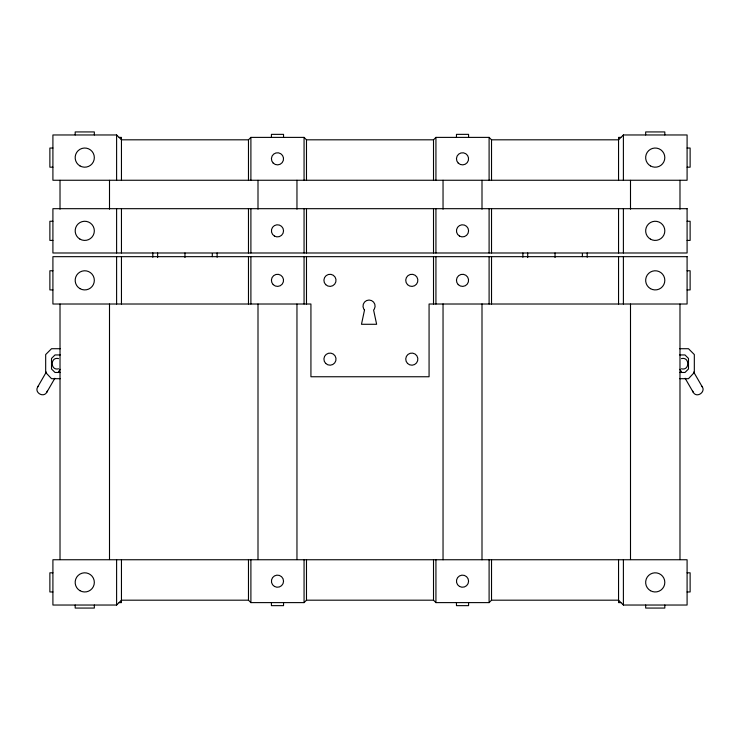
<?xml version="1.0" encoding="UTF-8"?>
<svg xmlns="http://www.w3.org/2000/svg" width="740" height="740" viewBox="0 0 740 740"><rect width="100%" height="100%" fill="white"/><g stroke="black" fill="none" stroke-linecap="round" stroke-linejoin="round"><path stroke-width="1.11" d="M46.324 372.007L37.703 386.928C34.096 392.663 43.669 398.194 46.833 392.2L54.871 378.269M46.833 392.2L47.36 390.933M58.321 372.303L60.042 369.325M37.703 386.928L38.545 385.836M491.526 139.814L618.548 139.814L623.395 134.967L687.09 134.967L687.09 180.255L52.91 180.255L52.91 134.967L116.606 134.967L121.453 139.814L248.474 139.814L250.897 137.39L304.066 137.39L306.489 139.814L433.511 139.814L435.934 137.39L489.103 137.39L491.526 139.814L491.526 180.255M116.606 605.033L121.453 600.186L248.474 600.186L250.897 602.61L304.066 602.61L306.489 600.186L433.511 600.186L435.934 602.61L489.103 602.61L491.526 600.186L618.548 600.186L623.395 605.033L687.09 605.033L687.09 559.745L52.91 559.745L52.91 605.033L116.606 605.033L116.606 559.745M58.562 368.798C50.154 371.055 50.154 356.347 58.562 358.613M681.438 358.613C689.846 356.347 689.846 371.055 681.438 368.798M119.168 137.39L121.453 137.39L121.453 180.255M620.832 137.39L618.548 137.39L618.548 180.255M52.91 148.037L49.876 148.037L49.876 167.185L52.91 167.185M687.09 148.037L690.124 148.037L690.124 167.185L687.09 167.185M52.91 221.26L49.876 221.26L49.876 240.417L52.91 240.417M687.09 221.26L690.124 221.26L690.124 240.417L687.09 240.417M52.91 270.766L49.876 270.766L49.876 289.923L52.91 289.923M687.09 270.766L690.124 270.766L690.124 289.923L687.09 289.923M60.255 348.716L51.513 348.716L45.677 354.553L45.677 372.47L51.513 378.686L60.255 378.686M679.745 348.716L688.487 348.716L694.324 354.553L694.324 372.47L688.487 378.686L679.745 378.686M60.31 354.941L55.01 354.941L51.513 358.438L51.513 368.973L55.01 372.47L60.31 372.47M679.69 354.941L684.99 354.941L688.487 358.438L688.487 368.973L684.99 372.47L679.69 372.47M52.91 572.816L49.876 572.816L49.876 591.963L52.91 591.963M687.09 572.816L690.124 572.816L690.124 591.963L687.09 591.963M119.168 602.61L121.453 602.61L121.453 559.745M620.832 602.61L618.548 602.61L618.548 559.745M701.455 385.836C707.024 391.155 696.858 398.953 693.167 392.2L685.129 378.269M693.676 372.007L702.297 386.928M679.958 369.325L681.679 372.303M692.64 390.933L693.167 392.2M679.986 180.347L679.986 209.179M679.986 304.066L679.986 559.56M664.816 134.967L664.816 131.933L645.668 131.933L645.668 134.967M664.816 605.033L664.816 608.067L645.668 608.067L645.668 605.033M630.499 180.347L630.499 209.179M630.499 304.066L630.499 559.56M623.395 134.967L623.395 180.255M623.395 208.68L623.395 252.988M623.395 256.669L623.395 304.011M623.395 559.745L623.395 605.033M618.548 208.68L618.548 252.988M618.548 256.669L618.548 304.011M587.19 252.988L587.19 257.279M582.38 253.644L582.38 256.669M555.037 252.988L555.037 257.538M527.703 252.988L527.703 257.538M522.884 252.988L522.884 257.279M491.526 208.68L491.526 252.988M491.526 256.669L491.526 304.011M491.526 559.745L491.526 600.186M489.103 137.39L489.103 180.255M489.103 208.68L489.103 252.988M489.103 256.669L489.103 304.011M489.103 559.745L489.103 602.61M481.999 180.273L481.999 209.179M481.999 303.927L481.999 559.782M468.577 137.39L468.577 134.356L456.46 134.356L456.46 137.39M468.577 602.61L468.577 605.644L456.46 605.644L456.46 602.61M443.038 180.273L443.038 209.179M443.038 303.927L443.038 559.782M435.934 137.39L435.934 180.255M435.934 208.68L435.934 252.988M435.934 256.669L435.934 304.011M435.934 559.745L435.934 602.61M433.511 139.814L433.511 180.255M433.511 208.68L433.511 252.988M433.511 256.669L433.511 304.011M433.511 559.745L433.511 600.186M306.489 139.814L306.489 180.255M306.489 208.68L306.489 252.988M306.489 256.669L306.489 304.011M306.489 559.745L306.489 600.186M304.066 137.39L304.066 180.255M304.066 208.68L304.066 252.988M304.066 256.669L304.066 304.011M304.066 559.745L304.066 602.61M296.962 180.273L296.962 209.179M296.962 304.066L296.962 559.56M283.54 137.39L283.54 134.356L271.423 134.356L271.423 137.39M283.54 602.61L283.54 605.644L271.423 605.644L271.423 602.61M258.001 180.347L258.001 209.179M258.001 304.066L258.001 559.56M250.897 137.39L250.897 180.255M250.897 208.68L250.897 252.988M250.897 256.669L250.897 304.011M250.897 559.745L250.897 602.61M248.474 139.814L248.474 180.255M248.474 208.68L248.474 252.988M248.474 256.669L248.474 304.011M248.474 559.745L248.474 600.186M217.116 252.988L217.116 257.279M212.297 253.644L212.297 256.669M184.963 252.988L184.963 257.538M157.62 252.988L157.62 257.538M152.81 252.812L152.81 257.279M121.453 208.68L121.453 252.988M121.453 256.669L121.453 304.011M116.606 134.967L116.606 180.255M116.606 208.68L116.606 252.988M116.606 256.669L116.606 304.011M109.502 180.347L109.502 209.179M109.502 304.066L109.502 559.56M94.332 134.967L94.332 131.933L75.184 131.933L75.184 134.967M94.332 605.033L94.332 608.067L75.184 608.067L75.184 605.033M60.014 180.347L60.014 209.179M60.014 304.066L60.014 559.56M364.506 310.051L361.481 324.286L376.632 324.286L373.598 310.051L374.301 309.126A6.059 6.059 0 0 0 369.057 300.042A6.059 6.059 0 0 0 363.803 309.126L364.506 310.051M687.09 208.68L52.91 208.68L52.91 252.988L687.09 252.988L687.09 208.68M687.09 256.669L52.91 256.669L52.91 304.011L310.93 304.011L310.93 376.753L429.071 376.753L429.071 304.011L687.09 304.011L687.09 256.669M79.966 590.687A9.574 9.574 0 0 0 94.332 582.389A9.574 9.574 0 0 0 79.966 574.092A9.574 9.574 0 0 0 79.966 590.687M650.451 590.687A9.574 9.574 0 0 0 664.816 582.389A9.574 9.574 0 0 0 650.451 574.092A9.574 9.574 0 0 0 650.451 590.687M274.447 586.432A6.059 6.059 0 0 0 283.54 581.178A6.059 6.059 0 0 0 274.447 575.933A6.059 6.059 0 0 0 274.447 586.432M459.485 586.432A6.059 6.059 0 0 0 468.577 581.178A6.059 6.059 0 0 0 459.485 575.933A6.059 6.059 0 0 0 459.485 586.432M650.451 288.637A9.574 9.574 0 0 0 664.816 280.34A9.574 9.574 0 0 0 650.451 272.052A9.574 9.574 0 0 0 650.451 288.637M79.966 288.637A9.574 9.574 0 0 0 94.332 280.34A9.574 9.574 0 0 0 79.966 272.052A9.574 9.574 0 0 0 79.966 288.637M273.199 284.632A6.059 6.059 0 0 0 283.337 281.912A6.059 6.059 0 0 0 275.909 274.485A6.059 6.059 0 0 0 273.199 284.632M458.236 284.632A6.059 6.059 0 0 0 468.374 281.912A6.059 6.059 0 0 0 460.946 274.485A6.059 6.059 0 0 0 458.236 284.632M325.683 363.423A6.059 6.059 0 0 0 335.821 360.713A6.059 6.059 0 0 0 328.403 353.285A6.059 6.059 0 0 0 325.683 363.423M407.509 363.423A6.059 6.059 0 0 0 417.656 360.713A6.059 6.059 0 0 0 410.228 353.285A6.059 6.059 0 0 0 407.509 363.423M325.683 284.632A6.059 6.059 0 0 0 335.821 281.912A6.059 6.059 0 0 0 328.403 274.485A6.059 6.059 0 0 0 325.683 284.632M407.509 284.632A6.059 6.059 0 0 0 417.656 281.912A6.059 6.059 0 0 0 410.228 274.485A6.059 6.059 0 0 0 407.509 284.632M79.966 239.131A9.574 9.574 0 0 0 94.332 230.834A9.574 9.574 0 0 0 79.966 222.546A9.574 9.574 0 0 0 79.966 239.131M650.451 239.131A9.574 9.574 0 0 0 664.816 230.834A9.574 9.574 0 0 0 650.451 222.546A9.574 9.574 0 0 0 650.451 239.131M459.485 236.088A6.059 6.059 0 0 0 468.577 230.834A6.059 6.059 0 0 0 459.485 225.589A6.059 6.059 0 0 0 459.485 236.088M274.447 236.088A6.059 6.059 0 0 0 283.54 230.834A6.059 6.059 0 0 0 274.447 225.589A6.059 6.059 0 0 0 274.447 236.088M79.966 165.908A9.574 9.574 0 0 0 94.332 157.611A9.574 9.574 0 0 0 79.966 149.314A9.574 9.574 0 0 0 79.966 165.908M650.451 165.908A9.574 9.574 0 0 0 664.816 157.611A9.574 9.574 0 0 0 650.451 149.314A9.574 9.574 0 0 0 650.451 165.908M273.199 163.105A6.059 6.059 0 0 0 283.337 160.386A6.059 6.059 0 0 0 275.909 152.967A6.059 6.059 0 0 0 273.199 163.105M458.236 163.105A6.059 6.059 0 0 0 468.374 160.386A6.059 6.059 0 0 0 460.946 152.967A6.059 6.059 0 0 0 458.236 163.105"/></g></svg>
